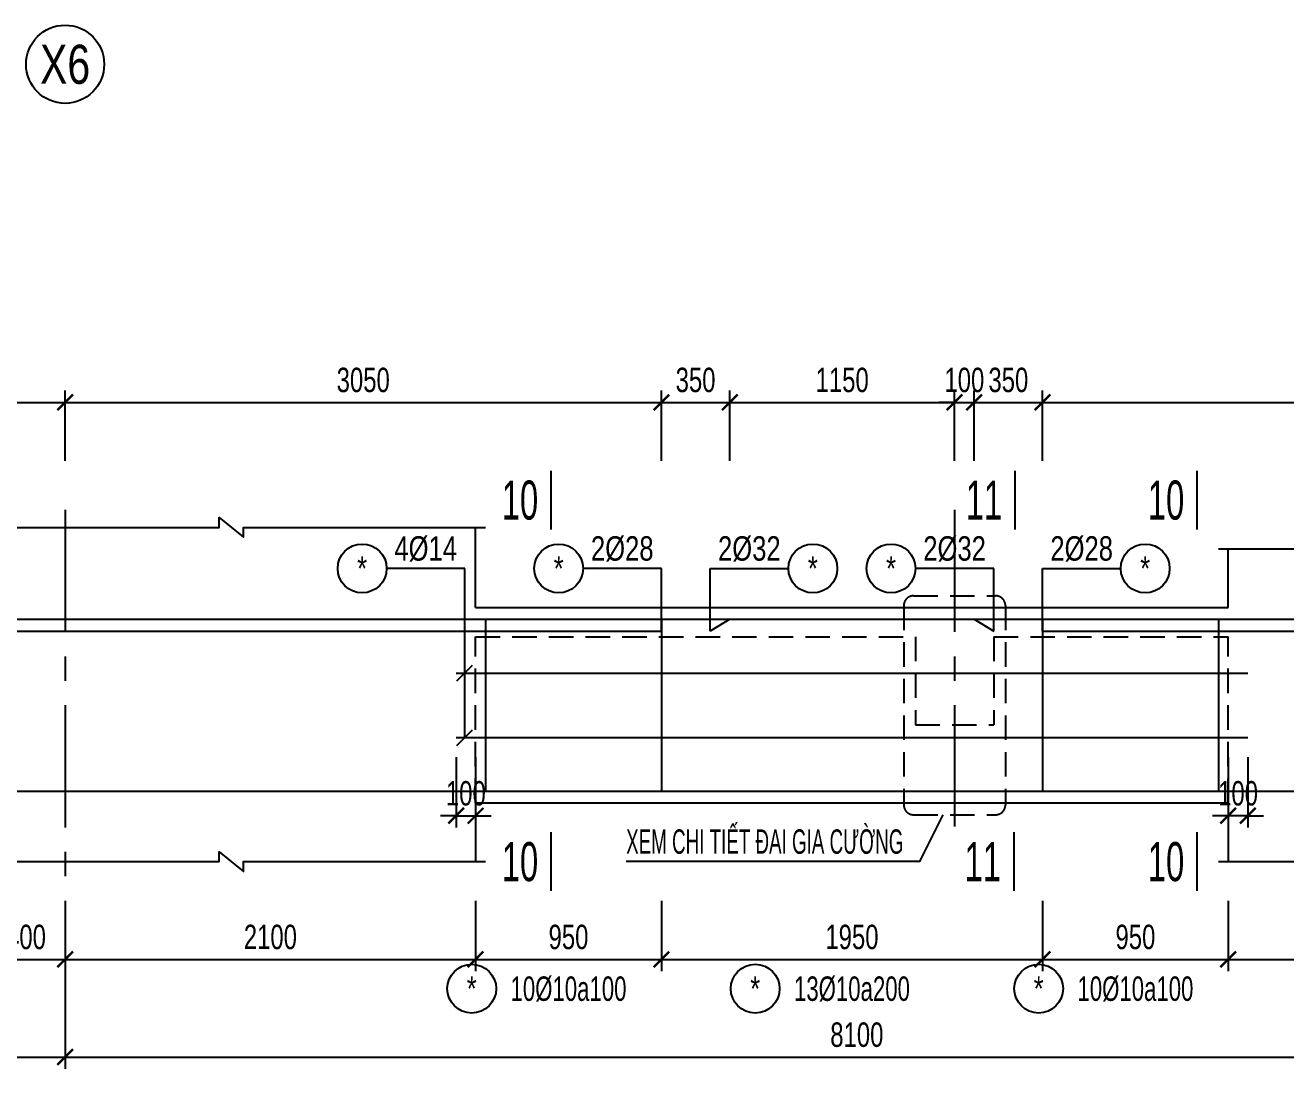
# Model space of a CAD drawing. Header units: millimetres. Extents: x -25284 to 100333, y 0 to 76881.
# Drawn here: x 10988 to 17436, y 25438 to 30778 of the extents above; entities that cross this region are included whole.
import ezdxf
from ezdxf.enums import TextEntityAlignment as Align

# ---------------------------------------------------------------- set-up
doc = ezdxf.new("R2010")
doc.units = ezdxf.units.MM
doc.header["$LTSCALE"] = 500
doc.header["$MEASUREMENT"] = 0
doc.linetypes.add('CENTER', pattern=[2, 1.25, -0.25, 0.25, -0.25])
doc.linetypes.add('HIDDEN', pattern=[0.375, 0.25, -0.125])
for name, color, linetype in [('KCS_AXIS', 5, 'CENTER'), ('KCS_AXIS_SUB', 5, 'CENTER'), ('KCS_BORDER', 3, 'Continuous'), ('KCS_CHI', 1, 'Continuous'), ('KCS_DIM', 1, 'Continuous'), ('KCS_HIDDEN', 8, 'HIDDEN'), ('KCS_STEEL', 4, 'Continuous'), ('KCS_TEXT', 2, 'Continuous'), ('KCS_TEXT_TK', 2, 'Continuous'), ('KCS_TEXT_TMC', 4, 'Continuous')]:
    doc.layers.add(name, color=color, linetype=linetype)
doc.styles.add('KCS_BIGTEXT', font='arial.ttf', dxfattribs={"width": 0.75})
doc.styles.add('KCS_SMTEXT', font='arial.ttf', dxfattribs={"width": 0.7})
doc.dimstyles.new('KCS_DIM50', dxfattribs={"dimscale": 50, "dimtxt": 2.5, "dimasz": 1.6, "dimexe": 1.2, "dimexo": 0, "dimgap": 1, "dimtad": 1, "dimdec": 0, "dimzin": 0, "dimdsep": 46, "dimtxsty": 'KCS_SMTEXT', "dimblk": 'ARCHTICK', "dimcen": 0, "dimdle": 1, "dimclrd": 256, "dimclre": 256, "dimclrt": 2, "dimadec": 0, "dimazin": 0, "dimtfac": 1, "dimtdec": 0, "dimtix": 1, "dimtmove": 2, "dimatfit": 3, "dimfxl": 1, "dimtolj": 1, "dimtzin": 0, "dimarcsym": 0})

# ---------------------------------------------------------------- blocks, each defined once
blk = doc.blocks.new('_ArchTick')
at = {"color": 0, "linetype": 'ByBlock', "const_width": 0.15}
blk.add_lwpolyline([(-0.5, -0.5), (0.5, 0.5)], dxfattribs=at)
blk = doc.blocks.new('*D384')
at = {"layer": 'Defpoints', "color": 0, "transparency": 16777216}
for p in [(3092.3, 26298.3), (11192.3, 26298.3), (11192.3, 25498.3)]:
    blk.add_point(p, dxfattribs=at)
at = {"layer": 'KCS_DIM', "lineweight": -2, "transparency": 16777216}
for p, q in [((3092.3, 26298.3), (3092.3, 25438.3)), ((11192.3, 26298.3), (11192.3, 25438.3)), ((3042.3, 25498.3), (11242.3, 25498.3))]:
    blk.add_line(p, q, dxfattribs=at)
at = {"layer": 'KCS_DIM', "lineweight": -2, "transparency": 16777216, "xscale": 80, "yscale": 80, "zscale": 80, "rotation": 180}
blk.add_blockref('_ArchTick', (3092.3, 25498.3), dxfattribs=at)
at = {"layer": 'KCS_DIM', "lineweight": -2, "transparency": 16777216, "xscale": 80, "yscale": 80, "zscale": 80}
blk.add_blockref('_ArchTick', (11192.3, 25498.3), dxfattribs=at)
at = {"layer": 'KCS_DIM', "color": 2, "transparency": 16777216, "insert": (7142.3, 25612.1), "char_height": 125, "attachment_point": 5, "style": 'KCS_SMTEXT'}
blk.add_mtext('\\A1;8100', dxfattribs=at)
blk = doc.blocks.new('*D385')
at = {"layer": 'Defpoints', "color": 0, "transparency": 16777216}
for p in [(11192.3, 26298.3), (19292.3, 26298.3), (19292.3, 25498.3)]:
    blk.add_point(p, dxfattribs=at)
at = {"layer": 'KCS_DIM', "lineweight": -2, "transparency": 16777216}
for p, q in [((11192.3, 26298.3), (11192.3, 25438.3)), ((19292.3, 26298.3), (19292.3, 25438.3)), ((11142.3, 25498.3), (19342.3, 25498.3))]:
    blk.add_line(p, q, dxfattribs=at)
at = {"layer": 'KCS_DIM', "lineweight": -2, "transparency": 16777216, "xscale": 80, "yscale": 80, "zscale": 80, "rotation": 180}
blk.add_blockref('_ArchTick', (11192.3, 25498.3), dxfattribs=at)
at = {"layer": 'KCS_DIM', "lineweight": -2, "transparency": 16777216, "xscale": 80, "yscale": 80, "zscale": 80}
blk.add_blockref('_ArchTick', (19292.3, 25498.3), dxfattribs=at)
at = {"layer": 'KCS_DIM', "color": 2, "transparency": 16777216, "insert": (15242.3, 25612.1), "char_height": 125, "attachment_point": 5, "style": 'KCS_SMTEXT'}
blk.add_mtext('\\A1;8100', dxfattribs=at)
blk = doc.blocks.new('*D388')
at = {"layer": 'Defpoints', "color": 0, "transparency": 16777216}
for p in [(10792.3, 26298.3), (11192.3, 26298.3), (11192.3, 25998.3)]:
    blk.add_point(p, dxfattribs=at)
at = {"layer": 'KCS_DIM', "lineweight": -2, "transparency": 16777216}
for p, q in [((10792.3, 26298.3), (10792.3, 25938.3)), ((11192.3, 26298.3), (11192.3, 25938.3)), ((10742.3, 25998.3), (11242.3, 25998.3))]:
    blk.add_line(p, q, dxfattribs=at)
at = {"layer": 'KCS_DIM', "lineweight": -2, "transparency": 16777216, "xscale": 80, "yscale": 80, "zscale": 80, "rotation": 180}
blk.add_blockref('_ArchTick', (10792.3, 25998.3), dxfattribs=at)
at = {"layer": 'KCS_DIM', "lineweight": -2, "transparency": 16777216, "xscale": 80, "yscale": 80, "zscale": 80}
blk.add_blockref('_ArchTick', (11192.3, 25998.3), dxfattribs=at)
at = {"layer": 'KCS_DIM', "color": 2, "transparency": 16777216, "insert": (10992.3, 26112.1), "char_height": 125, "attachment_point": 5, "style": 'KCS_SMTEXT'}
blk.add_mtext('\\A1;400', dxfattribs=at)
blk = doc.blocks.new('*D389')
at = {"layer": 'Defpoints', "color": 0, "transparency": 16777216}
for p in [(11192.3, 26298.3), (13292.3, 26298.3), (13292.3, 25998.3)]:
    blk.add_point(p, dxfattribs=at)
at = {"layer": 'KCS_DIM', "lineweight": -2, "transparency": 16777216}
for p, q in [((11192.3, 26298.3), (11192.3, 25938.3)), ((13292.3, 26298.3), (13292.3, 25938.3)), ((11142.3, 25998.3), (13342.3, 25998.3))]:
    blk.add_line(p, q, dxfattribs=at)
at = {"layer": 'KCS_DIM', "lineweight": -2, "transparency": 16777216, "xscale": 80, "yscale": 80, "zscale": 80, "rotation": 180}
blk.add_blockref('_ArchTick', (11192.3, 25998.3), dxfattribs=at)
at = {"layer": 'KCS_DIM', "lineweight": -2, "transparency": 16777216, "xscale": 80, "yscale": 80, "zscale": 80}
blk.add_blockref('_ArchTick', (13292.3, 25998.3), dxfattribs=at)
at = {"layer": 'KCS_DIM', "color": 2, "transparency": 16777216, "insert": (12242.3, 26112.1), "char_height": 125, "attachment_point": 5, "style": 'KCS_SMTEXT'}
blk.add_mtext('\\A1;2100', dxfattribs=at)
blk = doc.blocks.new('*D390')
at = {"layer": 'Defpoints', "color": 0, "transparency": 16777216}
for p in [(17142.3, 26298.3), (19292.3, 26298.3), (19292.3, 25998.3)]:
    blk.add_point(p, dxfattribs=at)
at = {"layer": 'KCS_DIM', "lineweight": -2, "transparency": 16777216}
for p, q in [((17142.3, 26298.3), (17142.3, 25938.3)), ((19292.3, 26298.3), (19292.3, 25938.3)), ((17092.3, 25998.3), (19342.3, 25998.3))]:
    blk.add_line(p, q, dxfattribs=at)
at = {"layer": 'KCS_DIM', "lineweight": -2, "transparency": 16777216, "xscale": 80, "yscale": 80, "zscale": 80, "rotation": 180}
blk.add_blockref('_ArchTick', (17142.3, 25998.3), dxfattribs=at)
at = {"layer": 'KCS_DIM', "lineweight": -2, "transparency": 16777216, "xscale": 80, "yscale": 80, "zscale": 80}
blk.add_blockref('_ArchTick', (19292.3, 25998.3), dxfattribs=at)
at = {"layer": 'KCS_DIM', "color": 2, "transparency": 16777216, "insert": (18217.3, 26112.1), "char_height": 125, "attachment_point": 5, "style": 'KCS_SMTEXT'}
blk.add_mtext('\\A1;2150', dxfattribs=at)
blk = doc.blocks.new('*D394')
at = {"layer": 'Defpoints', "color": 0, "transparency": 16777216}
for p in [(13192.3, 27033.3), (13292.3, 27033.3), (13292.3, 26733.3)]:
    blk.add_point(p, dxfattribs=at)
at = {"layer": 'KCS_DIM', "lineweight": -2, "transparency": 16777216}
for p, q in [((13192.3, 27033.3), (13192.3, 26673.3)), ((13292.3, 27033.3), (13292.3, 26673.3)), ((13192.3, 26733.3), (13112.3, 26733.3)), ((13192.3, 26733.3), (13292.3, 26733.3)), ((13292.3, 26733.3), (13372.3, 26733.3))]:
    blk.add_line(p, q, dxfattribs=at)
at = {"layer": 'KCS_DIM', "lineweight": -2, "transparency": 16777216, "xscale": 80, "yscale": 80, "zscale": 80}
blk.add_blockref('_ArchTick', (13192.3, 26733.3), dxfattribs=at)
at = {"layer": 'KCS_DIM', "lineweight": -2, "transparency": 16777216, "xscale": 80, "yscale": 80, "zscale": 80, "rotation": 180}
blk.add_blockref('_ArchTick', (13292.3, 26733.3), dxfattribs=at)
at = {"layer": 'KCS_DIM', "color": 2, "transparency": 16777216, "insert": (13242.3, 26847.1), "char_height": 125, "attachment_point": 5, "style": 'KCS_SMTEXT'}
blk.add_mtext('\\A1;100', dxfattribs=at)
blk = doc.blocks.new('*D395')
at = {"layer": 'Defpoints', "color": 0, "transparency": 16777216}
for p in [(17142.3, 27033.3), (17242.3, 27033.3), (17142.3, 26733.3)]:
    blk.add_point(p, dxfattribs=at)
at = {"layer": 'KCS_DIM', "lineweight": -2, "transparency": 16777216}
for p, q in [((17142.3, 27033.3), (17142.3, 26673.3)), ((17242.3, 27033.3), (17242.3, 26673.3)), ((17142.3, 26733.3), (17062.3, 26733.3)), ((17242.3, 26733.3), (17142.3, 26733.3)), ((17242.3, 26733.3), (17322.3, 26733.3))]:
    blk.add_line(p, q, dxfattribs=at)
at = {"layer": 'KCS_DIM', "lineweight": -2, "transparency": 16777216, "xscale": 80, "yscale": 80, "zscale": 80}
blk.add_blockref('_ArchTick', (17142.3, 26733.3), dxfattribs=at)
at = {"layer": 'KCS_DIM', "lineweight": -2, "transparency": 16777216, "xscale": 80, "yscale": 80, "zscale": 80, "rotation": 180}
blk.add_blockref('_ArchTick', (17242.3, 26733.3), dxfattribs=at)
at = {"layer": 'KCS_DIM', "color": 2, "transparency": 16777216, "insert": (17192.3, 26847.1), "char_height": 125, "attachment_point": 5, "style": 'KCS_SMTEXT'}
blk.add_mtext('\\A1;100', dxfattribs=at)
blk = doc.blocks.new('*D402')
at = {"layer": 'Defpoints', "color": 0, "transparency": 16777216}
for p in [(11192.3, 28848.3), (9592.3, 28548.3), (11192.3, 28548.3)]:
    blk.add_point(p, dxfattribs=at)
at = {"layer": 'KCS_DIM', "lineweight": -2, "transparency": 16777216}
for p, q in [((9592.3, 28548.3), (9592.3, 28908.3)), ((11192.3, 28548.3), (11192.3, 28908.3)), ((9542.3, 28848.3), (11242.3, 28848.3))]:
    blk.add_line(p, q, dxfattribs=at)
at = {"layer": 'KCS_DIM', "lineweight": -2, "transparency": 16777216, "xscale": 80, "yscale": 80, "zscale": 80, "rotation": 180}
blk.add_blockref('_ArchTick', (9592.3, 28848.3), dxfattribs=at)
at = {"layer": 'KCS_DIM', "lineweight": -2, "transparency": 16777216, "xscale": 80, "yscale": 80, "zscale": 80}
blk.add_blockref('_ArchTick', (11192.3, 28848.3), dxfattribs=at)
at = {"layer": 'KCS_DIM', "color": 2, "transparency": 16777216, "insert": (10392.3, 28962.1), "char_height": 125, "attachment_point": 5, "style": 'KCS_SMTEXT'}
blk.add_mtext('\\A1;1600', dxfattribs=at)
blk = doc.blocks.new('*D403')
at = {"layer": 'Defpoints', "color": 0, "transparency": 16777216}
for p in [(14242.3, 28848.3), (11192.3, 28548.3), (14242.3, 28548.3)]:
    blk.add_point(p, dxfattribs=at)
at = {"layer": 'KCS_DIM', "lineweight": -2, "transparency": 16777216}
for p, q in [((11192.3, 28548.3), (11192.3, 28908.3)), ((14242.3, 28548.3), (14242.3, 28908.3)), ((11142.3, 28848.3), (14292.3, 28848.3))]:
    blk.add_line(p, q, dxfattribs=at)
at = {"layer": 'KCS_DIM', "lineweight": -2, "transparency": 16777216, "xscale": 80, "yscale": 80, "zscale": 80, "rotation": 180}
blk.add_blockref('_ArchTick', (11192.3, 28848.3), dxfattribs=at)
at = {"layer": 'KCS_DIM', "lineweight": -2, "transparency": 16777216, "xscale": 80, "yscale": 80, "zscale": 80}
blk.add_blockref('_ArchTick', (14242.3, 28848.3), dxfattribs=at)
at = {"layer": 'KCS_DIM', "color": 2, "transparency": 16777216, "insert": (12717.3, 28962.2), "char_height": 125, "attachment_point": 5, "style": 'KCS_SMTEXT'}
blk.add_mtext('\\A1;3050', dxfattribs=at)
blk = doc.blocks.new('*D404')
at = {"layer": 'Defpoints', "color": 0, "transparency": 16777216}
for p in [(14592.3, 28848.3), (14242.3, 28548.3), (14592.3, 28548.3)]:
    blk.add_point(p, dxfattribs=at)
at = {"layer": 'KCS_DIM', "lineweight": -2, "transparency": 16777216}
for p, q in [((14242.3, 28548.3), (14242.3, 28908.3)), ((14592.3, 28548.3), (14592.3, 28908.3)), ((14192.3, 28848.3), (14642.3, 28848.3))]:
    blk.add_line(p, q, dxfattribs=at)
at = {"layer": 'KCS_DIM', "lineweight": -2, "transparency": 16777216, "xscale": 80, "yscale": 80, "zscale": 80, "rotation": 180}
blk.add_blockref('_ArchTick', (14242.3, 28848.3), dxfattribs=at)
at = {"layer": 'KCS_DIM', "lineweight": -2, "transparency": 16777216, "xscale": 80, "yscale": 80, "zscale": 80}
blk.add_blockref('_ArchTick', (14592.3, 28848.3), dxfattribs=at)
at = {"layer": 'KCS_DIM', "color": 2, "transparency": 16777216, "insert": (14417.3, 28962.2), "char_height": 125, "attachment_point": 5, "style": 'KCS_SMTEXT'}
blk.add_mtext('\\A1;350', dxfattribs=at)
blk = doc.blocks.new('*D405')
at = {"layer": 'Defpoints', "color": 0, "transparency": 16777216}
for p in [(15742.3, 28848.3), (14592.3, 28548.3), (15742.3, 28548.3)]:
    blk.add_point(p, dxfattribs=at)
at = {"layer": 'KCS_DIM', "lineweight": -2, "transparency": 16777216}
for p, q in [((14592.3, 28548.3), (14592.3, 28908.3)), ((15742.3, 28548.3), (15742.3, 28908.3)), ((14542.3, 28848.3), (15792.3, 28848.3))]:
    blk.add_line(p, q, dxfattribs=at)
at = {"layer": 'KCS_DIM', "lineweight": -2, "transparency": 16777216, "xscale": 80, "yscale": 80, "zscale": 80, "rotation": 180}
blk.add_blockref('_ArchTick', (14592.3, 28848.3), dxfattribs=at)
at = {"layer": 'KCS_DIM', "lineweight": -2, "transparency": 16777216, "xscale": 80, "yscale": 80, "zscale": 80}
blk.add_blockref('_ArchTick', (15742.3, 28848.3), dxfattribs=at)
at = {"layer": 'KCS_DIM', "color": 2, "transparency": 16777216, "insert": (15167.3, 28962.1), "char_height": 125, "attachment_point": 5, "style": 'KCS_SMTEXT'}
blk.add_mtext('\\A1;1150', dxfattribs=at)
blk = doc.blocks.new('*D406')
at = {"layer": 'Defpoints', "color": 0, "transparency": 16777216}
for p in [(15842.3, 28848.3), (15742.3, 28548.3), (15842.3, 28548.3)]:
    blk.add_point(p, dxfattribs=at)
at = {"layer": 'KCS_DIM', "lineweight": -2, "transparency": 16777216}
for p, q in [((15742.3, 28548.3), (15742.3, 28908.3)), ((15842.3, 28548.3), (15842.3, 28908.3)), ((15742.3, 28848.3), (15662.3, 28848.3)), ((15742.3, 28848.3), (15842.3, 28848.3)), ((15842.3, 28848.3), (15922.3, 28848.3))]:
    blk.add_line(p, q, dxfattribs=at)
at = {"layer": 'KCS_DIM', "lineweight": -2, "transparency": 16777216, "xscale": 80, "yscale": 80, "zscale": 80}
blk.add_blockref('_ArchTick', (15742.3, 28848.3), dxfattribs=at)
at = {"layer": 'KCS_DIM', "lineweight": -2, "transparency": 16777216, "xscale": 80, "yscale": 80, "zscale": 80, "rotation": 180}
blk.add_blockref('_ArchTick', (15842.3, 28848.3), dxfattribs=at)
at = {"layer": 'KCS_DIM', "color": 2, "transparency": 16777216, "insert": (15792.3, 28962.1), "char_height": 125, "attachment_point": 5, "style": 'KCS_SMTEXT'}
blk.add_mtext('\\A1;100', dxfattribs=at)
blk = doc.blocks.new('*D407')
at = {"layer": 'Defpoints', "color": 0, "transparency": 16777216}
for p in [(16192.3, 28848.3), (15842.3, 28548.3), (16192.3, 28548.3)]:
    blk.add_point(p, dxfattribs=at)
at = {"layer": 'KCS_DIM', "lineweight": -2, "transparency": 16777216}
for p, q in [((15842.3, 28548.3), (15842.3, 28908.3)), ((16192.3, 28548.3), (16192.3, 28908.3)), ((15792.3, 28848.3), (16242.3, 28848.3))]:
    blk.add_line(p, q, dxfattribs=at)
at = {"layer": 'KCS_DIM', "lineweight": -2, "transparency": 16777216, "xscale": 80, "yscale": 80, "zscale": 80, "rotation": 180}
blk.add_blockref('_ArchTick', (15842.3, 28848.3), dxfattribs=at)
at = {"layer": 'KCS_DIM', "lineweight": -2, "transparency": 16777216, "xscale": 80, "yscale": 80, "zscale": 80}
blk.add_blockref('_ArchTick', (16192.3, 28848.3), dxfattribs=at)
at = {"layer": 'KCS_DIM', "color": 2, "transparency": 16777216, "insert": (16017.3, 28962.2), "char_height": 125, "attachment_point": 5, "style": 'KCS_SMTEXT'}
blk.add_mtext('\\A1;350', dxfattribs=at)
blk = doc.blocks.new('*D408')
at = {"layer": 'Defpoints', "color": 0, "transparency": 16777216}
for p in [(19292.3, 28848.3), (16192.3, 28548.3), (19292.3, 28548.3)]:
    blk.add_point(p, dxfattribs=at)
at = {"layer": 'KCS_DIM', "lineweight": -2, "transparency": 16777216}
for p, q in [((16192.3, 28548.3), (16192.3, 28908.3)), ((19292.3, 28548.3), (19292.3, 28908.3)), ((16142.3, 28848.3), (19342.3, 28848.3))]:
    blk.add_line(p, q, dxfattribs=at)
at = {"layer": 'KCS_DIM', "lineweight": -2, "transparency": 16777216, "xscale": 80, "yscale": 80, "zscale": 80, "rotation": 180}
blk.add_blockref('_ArchTick', (16192.3, 28848.3), dxfattribs=at)
at = {"layer": 'KCS_DIM', "lineweight": -2, "transparency": 16777216, "xscale": 80, "yscale": 80, "zscale": 80}
blk.add_blockref('_ArchTick', (19292.3, 28848.3), dxfattribs=at)
at = {"layer": 'KCS_DIM', "color": 2, "transparency": 16777216, "insert": (17742.3, 28962.2), "char_height": 125, "attachment_point": 5, "style": 'KCS_SMTEXT'}
blk.add_mtext('\\A1;3100', dxfattribs=at)
blk = doc.blocks.new('*D418')
at = {"layer": 'Defpoints', "color": 0, "transparency": 16777216}
for p in [(13292.3, 26298.3), (14242.3, 26298.3), (14242.3, 25998.3)]:
    blk.add_point(p, dxfattribs=at)
at = {"layer": 'KCS_DIM', "lineweight": -2, "transparency": 16777216}
for p, q in [((13292.3, 26298.3), (13292.3, 25938.3)), ((14242.3, 26298.3), (14242.3, 25938.3)), ((13242.3, 25998.3), (14292.3, 25998.3))]:
    blk.add_line(p, q, dxfattribs=at)
at = {"layer": 'KCS_DIM', "lineweight": -2, "transparency": 16777216, "xscale": 80, "yscale": 80, "zscale": 80, "rotation": 180}
blk.add_blockref('_ArchTick', (13292.3, 25998.3), dxfattribs=at)
at = {"layer": 'KCS_DIM', "lineweight": -2, "transparency": 16777216, "xscale": 80, "yscale": 80, "zscale": 80}
blk.add_blockref('_ArchTick', (14242.3, 25998.3), dxfattribs=at)
at = {"layer": 'KCS_DIM', "color": 2, "transparency": 16777216, "insert": (13767.3, 26112.1), "char_height": 125, "attachment_point": 5, "style": 'KCS_SMTEXT'}
blk.add_mtext('\\A1;950', dxfattribs=at)
blk = doc.blocks.new('*D419')
at = {"layer": 'Defpoints', "color": 0, "transparency": 16777216}
for p in [(14242.3, 26298.3), (16192.3, 26298.3), (16192.3, 25998.3)]:
    blk.add_point(p, dxfattribs=at)
at = {"layer": 'KCS_DIM', "lineweight": -2, "transparency": 16777216}
for p, q in [((14242.3, 26298.3), (14242.3, 25938.3)), ((16192.3, 26298.3), (16192.3, 25938.3)), ((14192.3, 25998.3), (16242.3, 25998.3))]:
    blk.add_line(p, q, dxfattribs=at)
at = {"layer": 'KCS_DIM', "lineweight": -2, "transparency": 16777216, "xscale": 80, "yscale": 80, "zscale": 80, "rotation": 180}
blk.add_blockref('_ArchTick', (14242.3, 25998.3), dxfattribs=at)
at = {"layer": 'KCS_DIM', "lineweight": -2, "transparency": 16777216, "xscale": 80, "yscale": 80, "zscale": 80}
blk.add_blockref('_ArchTick', (16192.3, 25998.3), dxfattribs=at)
at = {"layer": 'KCS_DIM', "color": 2, "transparency": 16777216, "insert": (15217.3, 26112.1), "char_height": 125, "attachment_point": 5, "style": 'KCS_SMTEXT'}
blk.add_mtext('\\A1;1950', dxfattribs=at)
blk = doc.blocks.new('*D420')
at = {"layer": 'Defpoints', "color": 0, "transparency": 16777216}
for p in [(16192.3, 26298.3), (17142.3, 26298.3), (17142.3, 25998.3)]:
    blk.add_point(p, dxfattribs=at)
at = {"layer": 'KCS_DIM', "lineweight": -2, "transparency": 16777216}
for p, q in [((16192.3, 26298.3), (16192.3, 25938.3)), ((17142.3, 26298.3), (17142.3, 25938.3)), ((16142.3, 25998.3), (17192.3, 25998.3))]:
    blk.add_line(p, q, dxfattribs=at)
at = {"layer": 'KCS_DIM', "lineweight": -2, "transparency": 16777216, "xscale": 80, "yscale": 80, "zscale": 80, "rotation": 180}
blk.add_blockref('_ArchTick', (16192.3, 25998.3), dxfattribs=at)
at = {"layer": 'KCS_DIM', "lineweight": -2, "transparency": 16777216, "xscale": 80, "yscale": 80, "zscale": 80}
blk.add_blockref('_ArchTick', (17142.3, 25998.3), dxfattribs=at)
at = {"layer": 'KCS_DIM', "color": 2, "transparency": 16777216, "insert": (16667.3, 26112.1), "char_height": 125, "attachment_point": 5, "style": 'KCS_SMTEXT'}
blk.add_mtext('\\A1;950', dxfattribs=at)

msp = doc.modelspace()

# ---------------------------------------------------------------- linework, layer by layer
at = {"layer": 'KCS_AXIS'}
msp.add_line((11192.3, 28298.3), (11192.3, 26298.3), dxfattribs=at)
at = {"layer": 'KCS_AXIS_SUB'}
msp.add_line((15742.3, 28298.3), (15742.3, 26678.3), dxfattribs=at)
at = {"layer": 'KCS_BORDER'}
for p, q in [((13292.3, 27798.3), (13292.3, 28208.4)), ((17142.3, 27798.3), (17142.3, 28098.3)), ((13292.3, 27798.3), (17142.3, 27798.3)), ((13292.3, 26798.3), (17142.3, 26798.3)), ((13292.3, 26798.3), (13292.3, 26498.3)), ((17142.3, 26798.3), (17142.3, 26498.3))]:
    msp.add_line(p, q, dxfattribs=at)
at = {"layer": 'KCS_BORDER', "color": 1}
for points in [[(10742.3, 28208.4), (11979.8, 28208.4), (11979.8, 28258.4), (12104.8, 28158.4), (12104.8, 28208.4), (13342.3, 28208.4)], [(17092.3, 28098.3), (18329.8, 28098.3), (18329.8, 28148.3), (18454.8, 28048.3), (18454.8, 28098.3), (19692.3, 28098.3)], [(10742.3, 26498.3), (11979.8, 26498.3), (11979.8, 26548.3), (12104.8, 26448.3), (12104.8, 26498.3), (13342.3, 26498.3)], [(17092.3, 26498.3), (18329.8, 26498.3), (18329.8, 26548.3), (18454.8, 26448.3), (18454.8, 26498.3), (19692.3, 26498.3)]]:
    msp.add_lwpolyline(points, dxfattribs=at)
at = {"layer": 'KCS_CHI'}
for p, q in [((13236.8, 27998.3), (12836.8, 27998.3)), ((13236.8, 27133.3), (13236.8, 27998.3)), ((14242.3, 27998.3), (13842.3, 27998.3)), ((14242.3, 27678.3), (14242.3, 27998.3)), ((14492.3, 27998.3), (14892.3, 27998.3)), ((14492.3, 27678.3), (14492.3, 27998.3)), ((15942.3, 27998.3), (15542.3, 27998.3)), ((15942.3, 27678.3), (15942.3, 27998.3)), ((16192.3, 27998.3), (16592.3, 27998.3)), ((16192.3, 27678.3), (16192.3, 27998.3))]:
    msp.add_line(p, q, dxfattribs=at)
at = {"layer": 'KCS_CHI', "color": 3}
for p, q in [((13196.8, 27423.3), (13276.8, 27503.3)), ((13196.8, 27093.3), (13276.8, 27173.3))]:
    msp.add_line(p, q, dxfattribs=at)
at = {"layer": 'KCS_CHI'}
msp.add_lwpolyline([(15682.3, 26738.3), (15562.3, 26498.3), (14062.3, 26498.3)], dxfattribs=at)
msp.add_circle((11192.3, 30578), 200, dxfattribs=at)
at = {"layer": 'KCS_HIDDEN'}
for p, q in [((15532.3, 27858.3), (15952.3, 27858.3)), ((15482.3, 27808.3), (15482.3, 26788.3)), ((16002.3, 27808.3), (16002.3, 26788.3)), ((13292.3, 27648.3), (15542.3, 27648.3)), ((13292.3, 26798.3), (13292.3, 27648.3)), ((15542.3, 27648.3), (15542.3, 27198.3)), ((15942.3, 27648.3), (15942.3, 27198.3)), ((15942.3, 27648.3), (17142.3, 27648.3)), ((17142.3, 26798.3), (17142.3, 27648.3)), ((15542.3, 27198.3), (15942.3, 27198.3)), ((15532.3, 26738.3), (15952.3, 26738.3))]:
    msp.add_line(p, q, dxfattribs=at)
for centre, start, end in [((15532.3, 27808.3), 90, 180), ((15952.3, 27808.3), 0, 90), ((15532.3, 26788.3), 180, 270), ((15952.3, 26788.3), 270, 0)]:
    msp.add_arc(centre, 50, start, end, dxfattribs=at)
at = {"layer": 'KCS_STEEL'}
for p, q in [((4612.3, 27738.3), (26792.3, 27738.3)), ((9142.3, 27738.3), (14592.3, 27738.3)), ((13342.3, 27738.3), (13342.3, 26858.3)), ((14242.3, 27738.3), (14242.3, 26858.3)), ((14592.3, 27738.3), (14492.3, 27678.3)), ((15842.3, 27738.3), (21492.3, 27738.3)), ((15842.3, 27738.3), (15942.3, 27678.3)), ((16192.3, 27738.3), (16192.3, 26858.3)), ((17092.3, 27738.3), (17092.3, 26858.3)), ((9592.3, 27678.3), (14242.3, 27678.3)), ((16192.3, 27678.3), (21042.3, 27678.3)), ((13192.3, 27463.3), (17242.3, 27463.3)), ((13192.3, 27133.3), (17242.3, 27133.3)), ((4932.3, 26858.3), (26472.3, 26858.3))]:
    msp.add_line(p, q, dxfattribs=at)
at = {"layer": 'KCS_TEXT_TK', "color": 1}
for centre in [(12711.8, 27998.3), (13717.3, 27998.3), (15017.3, 27998.3), (15417.3, 27998.3), (16717.3, 27998.3), (13272.3, 25848.3), (14722.3, 25848.3), (16172.3, 25848.3)]:
    msp.add_circle(centre, 125, dxfattribs=at)
at = {"layer": 'KCS_TEXT_TMC'}
for p, q in [((13678.9, 28198.3), (13678.9, 28498.3)), ((16052.4, 28198.3), (16052.4, 28498.3)), ((16983.9, 28198.3), (16983.9, 28498.3)), ((13678.9, 26348.3), (13678.9, 26648.3)), ((16046.6, 26348.3), (16046.6, 26648.3)), ((16983.9, 26348.3), (16983.9, 26648.3))]:
    msp.add_line(p, q, dxfattribs=at)

# ---------------------------------------------------------------- texts
at = {"layer": 'KCS_TEXT', "color": 4, "style": 'KCS_BIGTEXT', "width": 0.75}
msp.add_text('X6', height=200, dxfattribs=at).set_placement((11192.3, 30578), align=Align.MIDDLE_CENTER)
at = {"layer": 'KCS_TEXT', "style": 'KCS_SMTEXT'}
for s, width, p in [('4%%c14', 0.75, (13036.8, 28038.3)), ('2%%c28', 0.75, (14042.3, 28038.3)), ('2%%c32', 0.75, (14692.3, 28038.3)), ('2%%c32', 0.75, (15742.3, 28038.3)), ('2%%c28', 0.75, (16392.3, 28038.3)), ('10%%C10a100', 0.65, (13767.3, 25785.8)), ('13%%C10a200', 0.65, (15217.3, 25785.8)), ('10%%C10a100', 0.65, (16667.3, 25785.8))]:
    msp.add_text(s, height=125, dxfattribs=dict(at, width=width)).set_placement(p, align=Align.CENTER)
at = {"layer": 'KCS_TEXT', "style": 'KCS_SMTEXT', "width": 0.55}
msp.add_text('XEM CHI TIẾT ĐAI GIA CƯỜNG', height=125, dxfattribs=at).set_placement((14062.3, 26538.3))
at = {"layer": 'KCS_TEXT_TK', "style": 'KCS_SMTEXT', "width": 0.75}
for p in [(12711.8, 27998.3), (13717.3, 27998.3), (15017.3, 27998.3), (15417.3, 27998.3), (16717.3, 27998.3), (13272.3, 25848.3), (14722.3, 25848.3), (16172.3, 25848.3)]:
    msp.add_text('*', height=125, dxfattribs=at).set_placement(p, align=Align.MIDDLE_CENTER)
at = {"layer": 'KCS_TEXT_TMC', "style": 'KCS_BIGTEXT', "width": 0.6}
for s, p in [('10', (13612.3, 28248.3)), ('11', (15985.7, 28248.3)), ('10', (16917.3, 28248.3)), ('10', (13612.3, 26398.3)), ('11', (15980, 26398.3)), ('10', (16917.3, 26398.3))]:
    msp.add_text(s, height=200, dxfattribs=at).set_placement(p, align=Align.RIGHT)

# ---------------------------------------------------------------- dimensions: what is measured, and where the dimension line sits
at = {"layer": 'KCS_DIM'}
for base, p1, p2, picture, middle in [((11192.3, 28848.3), (9592.3, 28548.3), (11192.3, 28548.3), '*D402', (10392.3, 28962.1)), ((14242.3, 28848.3), (11192.3, 28548.3), (14242.3, 28548.3), '*D403', (12717.3, 28962.2)), ((14592.3, 28848.3), (14242.3, 28548.3), (14592.3, 28548.3), '*D404', (14417.3, 28962.2)), ((15742.3, 28848.3), (14592.3, 28548.3), (15742.3, 28548.3), '*D405', (15167.3, 28962.1)), ((15842.3, 28848.3), (15742.3, 28548.3), (15842.3, 28548.3), '*D406', (15792.3, 28962.1)), ((16192.3, 28848.3), (15842.3, 28548.3), (16192.3, 28548.3), '*D407', (16017.3, 28962.2)), ((19292.3, 28848.3), (16192.3, 28548.3), (19292.3, 28548.3), '*D408', (17742.3, 28962.2)), ((13292.3, 26733.3), (13192.3, 27033.3), (13292.3, 27033.3), '*D394', (13242.3, 26847.1)), ((17142.3, 26733.3), (17242.3, 27033.3), (17142.3, 27033.3), '*D395', (17192.3, 26847.1)), ((11192.3, 25498.3), (3092.3, 26298.3), (11192.3, 26298.3), '*D384', (7142.3, 25612.1)), ((11192.3, 25998.3), (10792.3, 26298.3), (11192.3, 26298.3), '*D388', (10992.3, 26112.1)), ((19292.3, 25498.3), (11192.3, 26298.3), (19292.3, 26298.3), '*D385', (15242.3, 25612.1)), ((13292.3, 25998.3), (11192.3, 26298.3), (13292.3, 26298.3), '*D389', (12242.3, 26112.1)), ((14242.3, 25998.3), (13292.3, 26298.3), (14242.3, 26298.3), '*D418', (13767.3, 26112.1)), ((16192.3, 25998.3), (14242.3, 26298.3), (16192.3, 26298.3), '*D419', (15217.3, 26112.1)), ((17142.3, 25998.3), (16192.3, 26298.3), (17142.3, 26298.3), '*D420', (16667.3, 26112.1)), ((19292.3, 25998.3), (17142.3, 26298.3), (19292.3, 26298.3), '*D390', (18217.3, 26112.1))]:
    dim = msp.add_linear_dim(base=base, p1=p1, p2=p2, dimstyle='KCS_DIM50', dxfattribs=at)
    dim.commit()
    dim.dimension.update_dxf_attribs({"geometry": picture, "text_midpoint": middle})

doc.saveas('drawing.dxf')
